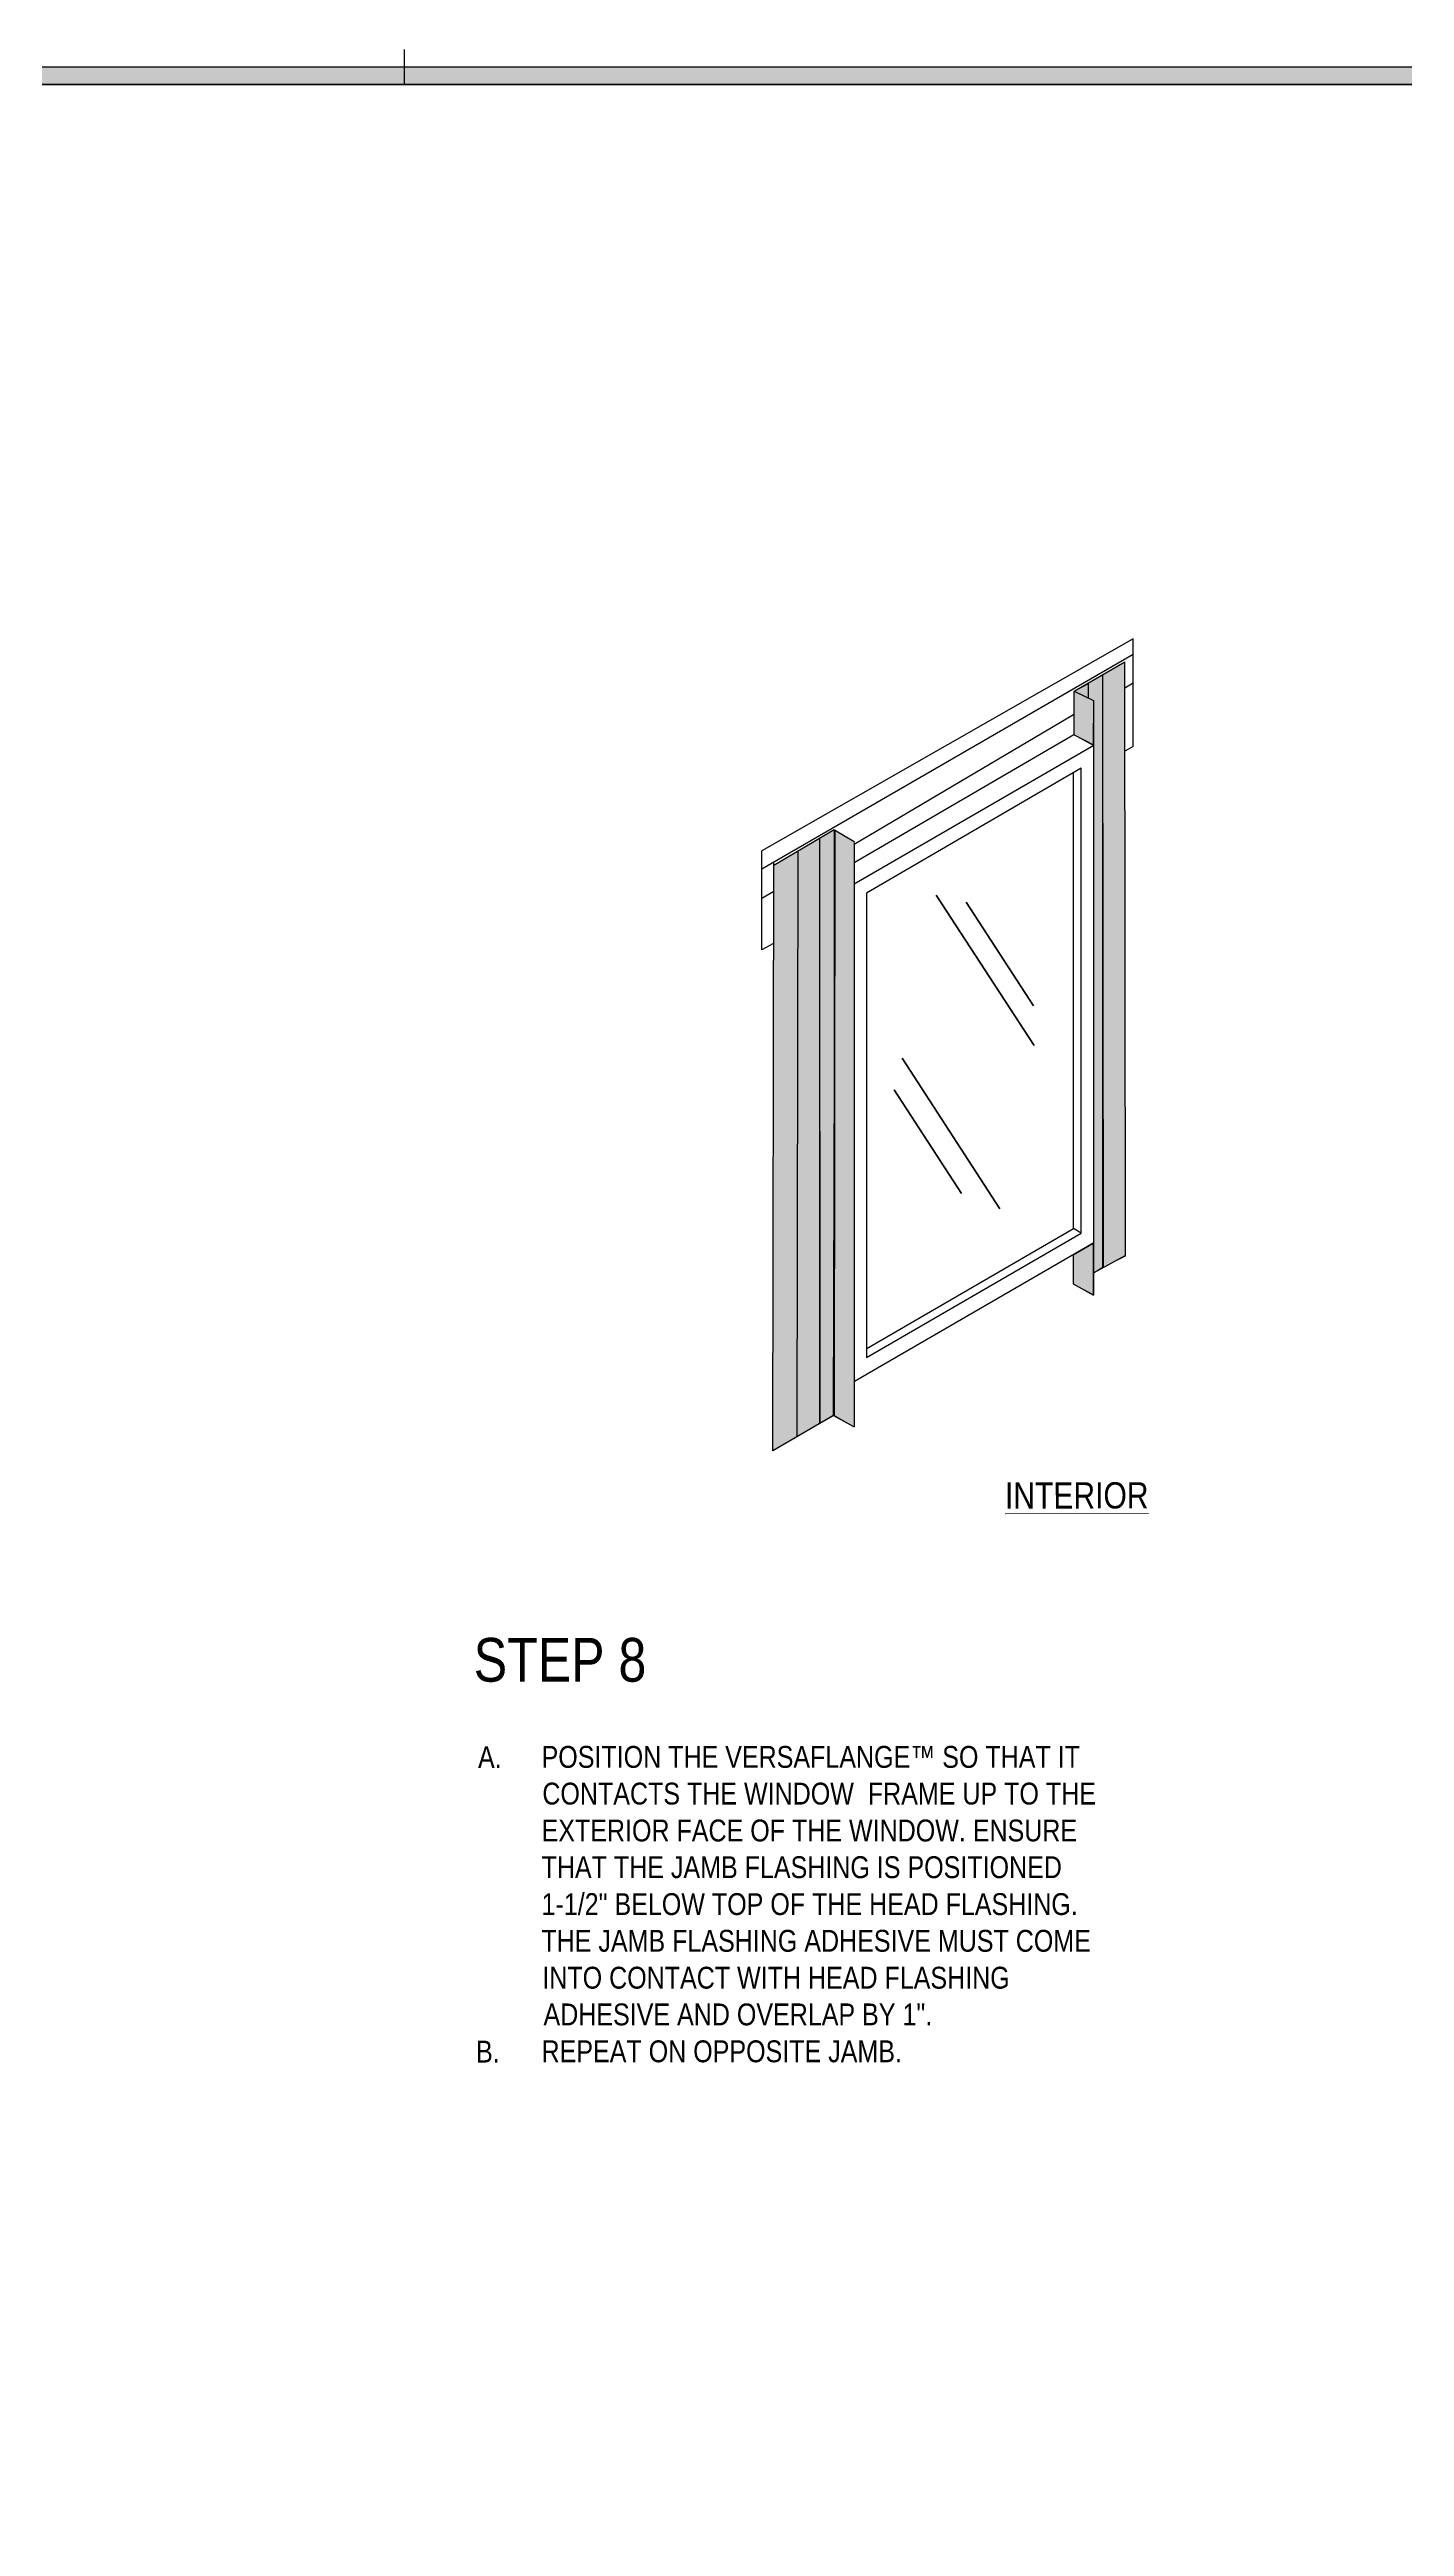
# Model space of a CAD drawing. Extents: x -1140 to 5605, y -816 to 2382.
# Drawn here: x -136 to 562, y 459 to 1734 of the extents above; entities that cross this region are included whole.
import ezdxf

# ---------------------------------------------------------------- set-up
doc = ezdxf.new("R2010")
doc.units = 0
doc.header["$MEASUREMENT"] = 0
for name, color, linetype, lineweight in [('.ATI-HATCH', 7, 'Continuous', 0), ('.ATI-TEXT', 7, 'Continuous', 0), ('G-ANNO-TTLB', 7, 'Continuous', 0), ('TYVEK', 7, 'Continuous', 0)]:
    doc.layers.add(name, color=color, linetype=linetype, lineweight=lineweight)

# ---------------------------------------------------------------- blocks, each defined once
blk = doc.blocks.new('Block_83')
at = {"layer": 'TYVEK', "color": 3, "lineweight": 25, "true_color": 0x00ff00}
for points in [[(391.5, 1381.3)], [(268.3, 1310)]]:
    blk.add_lwpolyline(points, dxfattribs=at)
blk = doc.blocks.new('Block_84')
at = {"layer": 'TYVEK', "color": 3, "lineweight": 25, "true_color": 0x00ff00}
for points in [[(268.3, 1310)], [(278.3, 1304.5)]]:
    blk.add_lwpolyline(points, dxfattribs=at)
blk = doc.blocks.new('Block_85')
at = {"layer": 'TYVEK', "color": 3, "lineweight": 25, "true_color": 0x00ff00}
for points in [[(278.5, 1295.3)], [(278.3, 1048.7)]]:
    blk.add_lwpolyline(points, dxfattribs=at)
blk = doc.blocks.new('Block_86')
at = {"layer": 'TYVEK', "color": 3, "lineweight": 25, "true_color": 0x00ff00}
for p, q in [((391.2, 1127.2), (391.2, 1361.9)), ((284.6, 1065.3), (391.2, 1127.2))]:
    blk.add_line(p, q, dxfattribs=at)
blk = doc.blocks.new('Block_87')
at = {"layer": 'TYVEK', "color": 3, "lineweight": 25, "true_color": 0x00ff00}
for points in [[(383.2, 1376.1)], [(268.6, 1309.8)]]:
    blk.add_lwpolyline(points, dxfattribs=at)
blk = doc.blocks.new('Block_88')
at = {"layer": 'TYVEK', "color": 1, "lineweight": 25, "true_color": 0xff0000}
for points in [[(268.6, 1309.8)], [(278.5, 1295.3)]]:
    blk.add_lwpolyline(points, dxfattribs=at)
blk = doc.blocks.new('Block_89')
at = {"layer": 'TYVEK', "color": 1, "lineweight": 25, "true_color": 0xff0000}
for points in [[(401.7, 1376.2), (391.4, 1381.5), (278.3, 1315.6)], [(278.3, 1304.7)]]:
    blk.add_lwpolyline(points, dxfattribs=at)
blk = doc.blocks.new('Block_90')
at = {"layer": 'TYVEK', "color": 1, "lineweight": 25, "true_color": 0xff0000}
for points in [[(278.3, 1327.5)], [(278.3, 1325.9)], [(278.3, 1025.2)]]:
    blk.add_lwpolyline(points, dxfattribs=at)
blk = doc.blocks.new('Block_91')
at = {"layer": 'TYVEK', "color": 1, "lineweight": 25, "true_color": 0xff0000}
blk.add_line((406.4, 1107.3), (406.4, 1412.4), dxfattribs=at)
for points in [[(406.4, 1412.4)], [(406.4, 1096.3)]]:
    blk.add_lwpolyline(points, dxfattribs=at)
blk = doc.blocks.new('Block_92')
at = {"layer": 'TYVEK', "color": 1, "lineweight": 25, "true_color": 0xff0000}
blk.add_line((418.1, 1113.4), (417.7, 1419), dxfattribs=at)
blk.add_lwpolyline([(417.7, 1419)], dxfattribs=at)
blk = doc.blocks.new('Block_93')
at = {"layer": 'TYVEK', "color": 1, "lineweight": 25, "true_color": 0xff0000}
for points in [[(432.7, 1402.3)], [(432.7, 1100)]]:
    blk.add_lwpolyline(points, dxfattribs=at)
blk = doc.blocks.new('Block_453')
at = {"layer": '.ATI-TEXT', "char_height": 0.2, "attachment_point": 7}
for s, insert in [('\\C18;\\c0;\\FArial Narrow|b0|i0|c1;\\H11.249999;\\W1.000000;A.', (84.8, 849.4)), ('\\C18;\\c0;\\FArial Narrow|b0|i0|c1;\\H11.249999;\\W1.000000;POSITION THE VERSAFLANGE™ SO THAT IT ', (117.5, 849.4)), ('\\C18;\\c0;\\FArial Narrow|b0|i0|c1;\\H11.249999;\\W1.000000;CONTACTS THE WINDOW  FRAME UP TO THE ', (117.9, 830.5)), ('\\C18;\\c0;\\FArial Narrow|b0|i0|c1;\\H11.249999;\\W1.000000;EXTERIOR FACE OF THE WINDOW. ENSURE', (117.5, 811.5)), ('\\C18;\\c0;\\FArial Narrow|b0|i0|c1;\\H11.249999;\\W1.000000;THAT THE JAMB FLASHING IS POSITIONED', (117.5, 792.6)), ('\\C18;\\c0;\\FArial Narrow|b0|i0|c1;\\H11.249999;\\W1.000000;1-1/2" BELOW TOP OF THE HEAD FLASHING.', (117.5, 773.6)), ('\\C18;\\c0;\\FArial Narrow|b0|i0|c1;\\H11.249999;\\W1.000000;THE JAMB FLASHING ADHESIVE MUST COME', (117.4, 754.7)), ('\\C18;\\c0;\\FArial Narrow|b0|i0|c1;\\H11.249999;\\W1.000000;INTO CONTACT WITH HEAD FLASHING', (117.9, 735.7)), ('\\C18;\\c0;\\FArial Narrow|b0|i0|c1;\\H11.249999;\\W1.000000;ADHESIVE AND OVERLAP BY 1".', (118.5, 716.8)), ('\\C18;\\c0;\\FArial Narrow|b0|i0|c1;\\H11.249999;\\W1.000000;B.', (83.8, 697.8)), ('\\C18;\\c0;\\FArial Narrow|b0|i0|c1;\\H11.249999;\\W1.000000;REPEAT ON OPPOSITE JAMB.', (117.5, 697.8))]:
    blk.add_mtext(s, dxfattribs=dict(at, insert=insert))

msp = doc.modelspace()

# ---------------------------------------------------------------- hatches: boundary and pattern name
at = {"layer": '.ATI-HATCH', "true_color": 0x808080, "transparency": 33554687}
h = msp.add_hatch(color=8, dxfattribs=at)
edge = h.paths.add_edge_path()
edge.add_spline(control_points=[(398.9, 1407.7), (398.9, 1407.7), (391.4, 1403.8), (391.4, 1403.8), (391.4, 1403.8), (398.9, 1400.4), (398.9, 1400.4), (398.9, 1400.4), (398.9, 1407.7), (398.9, 1407.7)], knot_values=[0, 0, 0, 0, 1, 1, 1, 2, 2, 2, 3, 3, 3, 3], degree=3, periodic=0)
edge = h.paths.add_edge_path()
edge.add_spline(control_points=[(406.4, 1412.4), (406.4, 1412.4), (398.9, 1408.3), (398.9, 1408.3), (398.9, 1408.3), (398.9, 1400.3), (398.9, 1400.3), (398.9, 1400.3), (401.5, 1399.1), (401.5, 1399.1), (401.5, 1399.1), (401.7, 1104.5), (401.7, 1104.5), (401.7, 1104.5), (406.4, 1107.3), (406.4, 1107.3)], knot_values=[0, 0, 0, 0, 1, 1, 1, 2, 2, 2, 3, 3, 3, 4, 4, 4, 5, 5, 5, 5], degree=3, periodic=0)
edge.add_line((406.4, 1107.3), (406.4, 1412.4))
edge = h.paths.add_edge_path()
edge.add_spline(control_points=[(406.4, 1412.4), (406.4, 1412.4), (406.7, 1107.4), (406.7, 1107.4), (406.7, 1107.4), (418.1, 1113), (418.1, 1113), (418.1, 1113), (417.7, 1419), (417.7, 1419)], knot_values=[0, 0, 0, 0, 1, 1, 1, 2, 2, 2, 3, 3, 3, 3], degree=3, periodic=0)
edge.add_line((417.7, 1419), (406.4, 1412.4))
at = {"layer": '.ATI-HATCH', "true_color": 0x808080, "transparency": 33554559}
h = msp.add_hatch(color=8, dxfattribs=at)
edge = h.paths.add_edge_path()
edge.add_spline(control_points=[(401.5, 1399.1), (401.5, 1399.1), (391.4, 1403.8), (391.4, 1403.8), (391.4, 1403.8), (391.5, 1381.5), (391.5, 1381.5), (391.5, 1381.5), (401.4, 1376), (401.4, 1376), (401.4, 1376), (401.5, 1399.1), (401.5, 1399.1)], knot_values=[0, 0, 0, 0, 1, 1, 1, 2, 2, 2, 3, 3, 3, 4, 4, 4, 4], degree=3, periodic=0)
edge = h.paths.add_edge_path()
edge.add_spline(control_points=[(237, 1314.1), (237, 1314.1), (236.4, 1012.7), (236.4, 1012.7), (236.4, 1012.7), (248.9, 1019.9), (248.9, 1019.9), (248.9, 1019.9), (249.5, 1321.5), (249.5, 1321.5)], knot_values=[0, 0, 0, 0, 1, 1, 1, 2, 2, 2, 3, 3, 3, 3], degree=3, periodic=0)
edge.add_line((249.5, 1321.5), (237, 1314.1))
edge = h.paths.add_edge_path()
edge.add_spline(control_points=[(249.5, 1321.5), (249.5, 1321.5), (249, 1020.2), (249, 1020.2), (249, 1020.2), (260.7, 1026.9), (260.7, 1026.9), (260.7, 1026.9), (260.7, 1328.1), (260.7, 1328.1)], knot_values=[0, 0, 0, 0, 1, 1, 1, 2, 2, 2, 3, 3, 3, 3], degree=3, periodic=0)
edge.add_line((260.7, 1328.1), (249.5, 1321.5))
edge = h.paths.add_edge_path()
edge.add_spline(control_points=[(260.7, 1328.1), (260.7, 1328.1), (260.9, 1026.9), (260.9, 1026.9), (260.9, 1026.9), (268, 1031), (268, 1031), (268, 1031), (268.1, 1332.5), (268.1, 1332.5)], knot_values=[0, 0, 0, 0, 1, 1, 1, 2, 2, 2, 3, 3, 3, 3], degree=3, periodic=0)
edge.add_line((268.1, 1332.5), (260.7, 1328.1))
edge = h.paths.add_edge_path()
edge.add_spline(control_points=[(268.6, 1332.3), (268.6, 1332.3), (268.3, 1030.9), (268.3, 1030.9), (268.3, 1030.9), (278.3, 1025.2), (278.3, 1025.2), (278.3, 1025.2), (278.3, 1326.5), (278.3, 1326.5)], knot_values=[0, 0, 0, 0, 1, 1, 1, 2, 2, 2, 3, 3, 3, 3], degree=3, periodic=0)
edge.add_line((278.3, 1326.5), (268.6, 1332.3))
msp.add_hatch(color=8, dxfattribs=at).paths.add_polyline_path([(391, 1113.6), (391, 1098.7), (401.3, 1093.2), (401.3, 1119.5)])
at = {"layer": 'G-ANNO-TTLB', "true_color": 0xff00ff, "transparency": 33554687}
h = msp.add_hatch(color=6, dxfattribs=at)
edge = h.paths.add_edge_path()
edge.add_spline(control_points=[(1815.4, -731.7), (1815.4, -731.7), (-1114.1, -731.7), (-1114.1, -731.7), (-1114.1, -731.7), (-1114.1, 1725.3), (-1114.1, 1725.3), (-1114.1, 1725.3), (1815.4, 1725.3), (1815.4, 1725.3), (1815.4, 1725.3), (1815.4, -731.7), (1815.4, -731.7)], knot_values=[0, 0, 0, 0, 1, 1, 1, 2, 2, 2, 3, 3, 3, 4, 4, 4, 4], degree=3, periodic=0)
edge = h.paths.add_edge_path()
edge.add_spline(control_points=[(-1105.1, 1716.3), (-1105.1, 1716.3), (-1105.1, -722.7), (-1105.1, -722.7), (-1105.1, -722.7), (1806.4, -722.7), (1806.4, -722.7), (1806.4, -722.7), (1806.4, 1716.3), (1806.4, 1716.3), (1806.4, 1716.3), (-1105.1, 1716.3), (-1105.1, 1716.3)], knot_values=[0, 0, 0, 0, 1, 1, 1, 2, 2, 2, 3, 3, 3, 4, 4, 4, 4], degree=3, periodic=0)
edge.add_line((-1105.1, 1716.3), (-1105.1, 1716.3))

# ---------------------------------------------------------------- linework, layer by layer
at = {"layer": '.ATI-HATCH'}
msp.add_lwpolyline([(391, 1113.6), (391, 1098.7), (401.3, 1093.2), (401.3, 1119.5)], close=True, dxfattribs=at)
for points, knots in [([(406.4, 1412.4), (406.4, 1412.4), (406.7, 1107.4), (406.7, 1107.4), (406.7, 1107.4), (418.1, 1113), (418.1, 1113), (418.1, 1113), (417.7, 1419), (417.7, 1419)], [0, 0, 0, 0, 1, 1, 1, 2, 2, 2, 3, 3, 3, 3]), ([(398.9, 1407.7), (398.9, 1407.7), (391.4, 1403.8), (391.4, 1403.8), (391.4, 1403.8), (398.9, 1400.4), (398.9, 1400.4), (398.9, 1400.4), (398.9, 1407.7), (398.9, 1407.7)], [0, 0, 0, 0, 1, 1, 1, 2, 2, 2, 3, 3, 3, 3]), ([(401.5, 1399.1), (401.5, 1399.1), (391.4, 1403.8), (391.4, 1403.8), (391.4, 1403.8), (391.5, 1381.5), (391.5, 1381.5), (391.5, 1381.5), (401.4, 1376), (401.4, 1376), (401.4, 1376), (401.5, 1399.1), (401.5, 1399.1)], [0, 0, 0, 0, 1, 1, 1, 2, 2, 2, 3, 3, 3, 4, 4, 4, 4]), ([(406.4, 1412.4), (406.4, 1412.4), (398.9, 1408.3), (398.9, 1408.3), (398.9, 1408.3), (398.9, 1400.3), (398.9, 1400.3), (398.9, 1400.3), (401.5, 1399.1), (401.5, 1399.1), (401.5, 1399.1), (401.7, 1104.5), (401.7, 1104.5), (401.7, 1104.5), (406.4, 1107.3), (406.4, 1107.3)], [0, 0, 0, 0, 1, 1, 1, 2, 2, 2, 3, 3, 3, 4, 4, 4, 5, 5, 5, 5]), ([(249.5, 1321.5), (249.5, 1321.5), (249, 1020.2), (249, 1020.2), (249, 1020.2), (260.7, 1026.9), (260.7, 1026.9), (260.7, 1026.9), (260.7, 1328.1), (260.7, 1328.1)], [0, 0, 0, 0, 1, 1, 1, 2, 2, 2, 3, 3, 3, 3]), ([(260.7, 1328.1), (260.7, 1328.1), (260.9, 1026.9), (260.9, 1026.9), (260.9, 1026.9), (268, 1031), (268, 1031), (268, 1031), (268.1, 1332.5), (268.1, 1332.5)], [0, 0, 0, 0, 1, 1, 1, 2, 2, 2, 3, 3, 3, 3]), ([(268.6, 1332.3), (268.6, 1332.3), (268.3, 1030.9), (268.3, 1030.9), (268.3, 1030.9), (278.3, 1025.2), (278.3, 1025.2), (278.3, 1025.2), (278.3, 1326.5), (278.3, 1326.5)], [0, 0, 0, 0, 1, 1, 1, 2, 2, 2, 3, 3, 3, 3]), ([(237, 1314.1), (237, 1314.1), (236.4, 1012.7), (236.4, 1012.7), (236.4, 1012.7), (248.9, 1019.9), (248.9, 1019.9), (248.9, 1019.9), (249.5, 1321.5), (249.5, 1321.5)], [0, 0, 0, 0, 1, 1, 1, 2, 2, 2, 3, 3, 3, 3])]:
    msp.add_open_spline(points, degree=3, knots=knots, dxfattribs=at)
at = {"layer": 'G-ANNO-TTLB', "color": 6, "lineweight": 30, "true_color": 0xff00ff}
for p, q in [((1815.4, 1725.3), (-1114.1, 1725.3)), ((46.9, 1716.3), (46.9, 1734.3)), ((1806.4, 1716.3), (-1105.1, 1716.3)), ((-1105.1, 1716.3), (1806.4, 1716.3))]:
    msp.add_line(p, q, dxfattribs=at)
at = {"layer": 'G-ANNO-TTLB'}
for points in [[(1815.4, -731.7), (1815.4, -731.7), (-1114.1, -731.7), (-1114.1, -731.7), (-1114.1, -731.7), (-1114.1, 1725.3), (-1114.1, 1725.3), (-1114.1, 1725.3), (1815.4, 1725.3), (1815.4, 1725.3), (1815.4, 1725.3), (1815.4, -731.7), (1815.4, -731.7)], [(-1105.1, 1716.3), (-1105.1, 1716.3), (-1105.1, -722.7), (-1105.1, -722.7), (-1105.1, -722.7), (1806.4, -722.7), (1806.4, -722.7), (1806.4, -722.7), (1806.4, 1716.3), (1806.4, 1716.3), (1806.4, 1716.3), (-1105.1, 1716.3), (-1105.1, 1716.3)]]:
    msp.add_open_spline(points, degree=3, knots=[0, 0, 0, 0, 1, 1, 1, 2, 2, 2, 3, 3, 3, 4, 4, 4, 4], dxfattribs=at)
at = {"layer": 'TYVEK', "color": 1, "lineweight": 25, "true_color": 0xff0000}
for p, q in [((422, 1430.8), (230.9, 1321.7)), ((422, 1375.4), (422, 1430.8)), ((422, 1422.8), (230.9, 1312.2)), ((391.6, 1403.9), (417.7, 1419)), ((391.4, 1403.8), (391.5, 1381.3)), ((391.6, 1403.9), (401.5, 1399.1)), ((398.9, 1400.4), (398.9, 1408.1)), ((422, 1408.1), (417.7, 1405.5)), ((391.2, 1391.7), (278.4, 1324.9)), ((401.5, 1399.1), (401.5, 1093)), ((278.3, 1304.7), (401.7, 1376.2)), ((422, 1375.4), (417.7, 1373)), ((268.1, 1332.5), (237, 1314.1)), ((260.7, 1026.8), (260.7, 1328.1)), ((267.8, 1030.9), (268.6, 1331.8)), ((268.3, 1332.5), (278.3, 1326.5)), ((230.9, 1270.7), (230.9, 1321.7)), ((236.6, 1012.8), (237, 1315.8)), ((249, 1020), (249.5, 1321.5)), ((278.3, 1325.9), (278.3, 1025.2)), ((230.9, 1297.4), (237, 1301)), ((236.6, 1273.9), (230.9, 1270.7)), ((391, 1113.2), (391, 1098.7)), ((418.1, 1113.4), (401.7, 1104.5)), ((391, 1098.7), (401.5, 1093)), ((267.8, 1030.9), (236.6, 1012.8)), ((267.8, 1030.9), (278.3, 1025.2))]:
    msp.add_line(p, q, dxfattribs=at)
at = {"layer": 'TYVEK', "color": 252, "lineweight": 35, "true_color": 0x848484}
for p, q in [((320.6, 1298.9), (371, 1221.4)), ((336, 1295.3), (370.6, 1241.9)), ((303, 1214.9), (353.3, 1137.4)), ((299, 1198.6), (333.6, 1145.2))]:
    msp.add_line(p, q, dxfattribs=at)
at = {"layer": 'TYVEK', "color": 3, "lineweight": 25, "true_color": 0x00ff00}
for p, q in [((395.2, 1124.8), (391.2, 1127.2)), ((278.5, 1048.7), (401.7, 1120))]:
    msp.add_line(p, q, dxfattribs=at)
for points in [[(395.2, 1124.8), (395.2, 1364.3), (284.8, 1299.9), (284.8, 1060.8), (395.2, 1124.8)], [(259.9, 1304.4)]]:
    msp.add_lwpolyline(points, dxfattribs=at)
at = {"layer": 'TYVEK', "color": 1, "lineweight": 25, "true_color": 0xff0000}
for points in [[(268.6, 1309.8)], [(238.8, 1014.2)]]:
    msp.add_lwpolyline(points, dxfattribs=at)

# ---------------------------------------------------------------- block references
at = {"layer": '.ATI-TEXT'}
msp.add_blockref('Block_453', (0, 0), dxfattribs=at)
at = {"layer": 'TYVEK'}
for name in ['Block_92', 'Block_91', 'Block_93', 'Block_83', 'Block_89', 'Block_87', 'Block_86', 'Block_90', 'Block_84', 'Block_88', 'Block_85']:
    msp.add_blockref(name, (0, 0), dxfattribs=at)

# ---------------------------------------------------------------- texts
at = {"layer": '.ATI-TEXT', "insert": (356, 982.8), "char_height": 0.2, "attachment_point": 7, "rotation": 0.1123}
msp.add_mtext('\\L\\C18;\\c0;\\FArial Narrow|b0|i0|c1;\\H13.500029;\\W1.000002;INTERIOR\\l', dxfattribs=at)
at = {"layer": '.ATI-TEXT', "insert": (82.6, 893.6), "char_height": 0.2, "attachment_point": 7}
msp.add_mtext('\\C18;\\c0;\\FArial Narrow|b0|i0|c1;\\H22.499999;\\W1.000000;STEP 8', dxfattribs=at)

doc.saveas('drawing.dxf')
